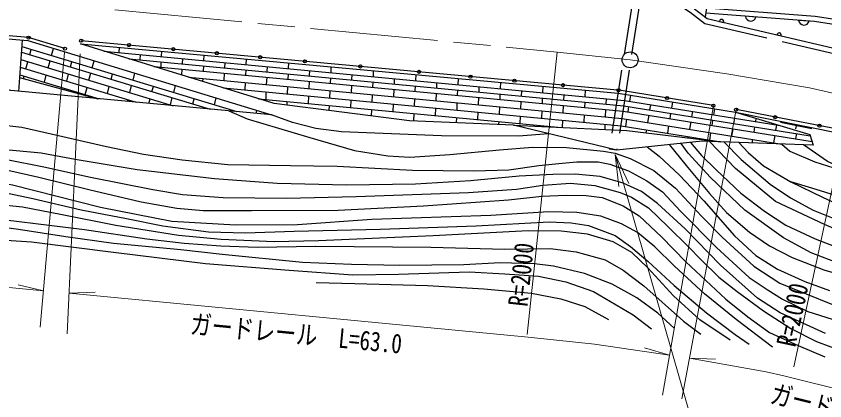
# Model space of a CAD drawing. Units: millimetres, scale not verified. Extents: x 40000 to 680000, y 20000 to 380000.
# Drawn here: x 301350 to 377444, y 259348 to 295580 of the extents above; entities that cross this region are included whole.
import ezdxf
from ezdxf.enums import TextEntityAlignment as Align

# ---------------------------------------------------------------- set-up
doc = ezdxf.new("R2010")
doc.units = ezdxf.units.MM
doc.header["$LTSCALE"] = 1000
doc.linetypes.add('CHAIN', pattern=[18.5, 12, -1.5, 3.5, -1.5])
doc.linetypes.add('DASHED', pattern=[7.5, 6, -1.5])
for name, color, linetype, lineweight in [('M-BGD', 7, 'Continuous', 25), ('M-BMK', 2, 'CHAIN', 13), ('M-BMK-SRVR', 3, 'Continuous', 25), ('M-STR-HTXT', 7, 'Continuous', 13)]:
    doc.layers.add(name, color=color, linetype=linetype, lineweight=lineweight)
doc.styles.add('ＭＳ ゴシック', font='')
doc.styles.get('ＭＳ ゴシック').set_extended_font_data('MS Gothic')

# ---------------------------------------------------------------- blocks, each defined once
blk = doc.blocks.new('open_arrow')
at = {"color": 0, "linetype": 'Continuous', "lineweight": -2}
blk.add_lwpolyline([(7.5, 1.25), (0, 0), (7.5, -1.25)], dxfattribs=at)

msp = doc.modelspace()

# ---------------------------------------------------------------- linework, layer by layer
at = {"layer": 'M-BGD', "linetype": 'DASHED'}
for p, q in [((359482, 297905), (357165, 283064)), ((360191, 297905), (357857, 282956)), ((357857, 282956), (357165, 283064))]:
    msp.add_line(p, q, dxfattribs=at)
at = {"layer": 'M-BGD'}
for p, q in [((370958, 295492), (369970, 295567)), ((367531, 295086), (367922, 294994)), ((375965, 295113), (374977, 295187)), ((372935, 293818), (373326, 293727)), ((301917, 293318), (301573, 288495)), ((301873, 292710), (322109, 286594)), ((302637, 291957), (302767, 292440)), ((304682, 291861), (304864, 292537)), ((311042, 292158), (311064, 292641)), ((315030, 291779), (315052, 292276)), ((301786, 291483), (316130, 287148)), ((301837, 292199), (319618, 286825)), ((313014, 291469), (313036, 291969)), ((317001, 291090), (317023, 291590)), ((319017, 291400), (319039, 291910)), ((323004, 291022), (323027, 291544)), ((301735, 290767), (312642, 287471)), ((302273, 290604), (302455, 291281)), ((304370, 290702), (304552, 291378)), ((306467, 290799), (306597, 291282)), ((308513, 290703), (308692, 291371)), ((314985, 290779), (315007, 291279)), ((318972, 290400), (318994, 290900)), ((320988, 290711), (321010, 291211)), ((324975, 290332), (324997, 290832)), ((326991, 290643), (327015, 291179)), ((330978, 290264), (331002, 290813)), ((301684, 290051), (309154, 287794)), ((302033, 289716), (302090, 289928)), ((304006, 289349), (304188, 290026)), ((306103, 289447), (306285, 290123)), ((308201, 289544), (308383, 290220)), ((310298, 289642), (310428, 290125)), ((312344, 289546), (312521, 290205)), ((316953, 290024), (316978, 290590)), ((320934, 289511), (320965, 290211)), ((322959, 290021), (322981, 290521)), ((326946, 289642), (326968, 290142)), ((328962, 289953), (328984, 290453)), ((332949, 289574), (332971, 290074)), ((334965, 289885), (334990, 290447)), ((338952, 289506), (338978, 290082)), ((301667, 289816), (309036, 287804)), ((318928, 289413), (318941, 289700)), ((322896, 288621), (322928, 289321)), ((324921, 289132), (324953, 289832)), ((328908, 288753), (328940, 289453)), ((330933, 289263), (330955, 289763)), ((334920, 288884), (334943, 289385)), ((336936, 289195), (336958, 289695)), ((340923, 288816), (340945, 289316)), ((342939, 289127), (342965, 289716)), ((346926, 288748), (346953, 289350)), ((305892, 288663), (305921, 288771)), ((307837, 288192), (308019, 288868)), ((309934, 288289), (310116, 288965)), ((312031, 288386), (312214, 289063)), ((314129, 288484), (314259, 288967)), ((316174, 288388), (316350, 289039)), ((320903, 288803), (320903, 288810)), ((324859, 287731), (324890, 288431)), ((326884, 288242), (326915, 288942)), ((330871, 287863), (330902, 288563)), ((332895, 288374), (332927, 289074)), ((336882, 287995), (336914, 288695)), ((338907, 288505), (338930, 289006)), ((342894, 288127), (342917, 288627)), ((344910, 288437), (344933, 288937)), ((348897, 288058), (348920, 288558)), ((350913, 288369), (350941, 288985)), ((354900, 287990), (354928, 288619)), ((311806, 287548), (311849, 287710)), ((313827, 287361), (313947, 287808)), ((315862, 287229), (316044, 287905)), ((317960, 287326), (318090, 287809)), ((320005, 287230), (320178, 287873)), ((324155, 287798), (352681, 285087)), ((328846, 287352), (328877, 288052)), ((332833, 286973), (332864, 287674)), ((334858, 287484), (334889, 288184)), ((338845, 287105), (338876, 287805)), ((340870, 287616), (340901, 288316)), ((344857, 287237), (344888, 287937)), ((346881, 287748), (346904, 288248)), ((350868, 287369), (350891, 287869)), ((352884, 287679), (352907, 288179)), ((356871, 287300), (356894, 287800)), ((359094, 287558), (359189, 288144)), ((326837, 287190), (326852, 287542)), ((330818, 286683), (330839, 287163)), ((336820, 286594), (336851, 287295)), ((340807, 286215), (340838, 286916)), ((342832, 286726), (342863, 287426)), ((346819, 286347), (346850, 287047)), ((348844, 286858), (348875, 287558)), ((352831, 286479), (352862, 287179)), ((354856, 286990), (354878, 287490)), ((358936, 286570), (359015, 287064)), ((360990, 286745), (361069, 287239)), ((363043, 286920), (363137, 287506)), ((321910, 286613), (321920, 286651)), ((323931, 286426), (324007, 286707)), ((334799, 286176), (334826, 286784)), ((338782, 285703), (338813, 286405)), ((344794, 285836), (344825, 286537)), ((348781, 285458), (348812, 286158)), ((350806, 285968), (350837, 286668)), ((354793, 285589), (354824, 286289)), ((356818, 286100), (356849, 286800)), ((360799, 285560), (360910, 286252)), ((362885, 285933), (362964, 286426)), ((364938, 286108), (365018, 286601)), ((366992, 286283), (367086, 286867)), ((342778, 285532), (342801, 286026)), ((346775, 285361), (346788, 285647)), ((352768, 285083), (352799, 285779)), ((356764, 284893), (356787, 285400)), ((358714, 285188), (358825, 285879)), ((364748, 284923), (364859, 285614)), ((366834, 285295), (366913, 285789)), ((368887, 285470), (368967, 285964)), ((370941, 285645), (370991, 285958)), ((376209, 284962), (373269, 285559)), ((350771, 285178), (350775, 285268)), ((360641, 284578), (360688, 284869)), ((362663, 284550), (362774, 285242)), ((366612, 283913), (366723, 284604)), ((368697, 284285), (368808, 284976)), ((370782, 284658), (370862, 285151)), ((372836, 284833), (372915, 285326)), ((374739, 285260), (374680, 284966)), ((364617, 284105), (364637, 284232)), ((370618, 283631), (370671, 283967)), ((372646, 283648), (372757, 284339)), ((374731, 284020), (374811, 284514))]:
    msp.add_line(p, q, dxfattribs=at)
for points in [[(360774, 298415), (363471, 297405), (365058, 296370), (366360, 295360)], [(360710, 297905), (363244, 296956), (364768, 295962), (366140, 294898)], [(305943, 292520), (302512, 293555), (291134, 294528), (283858, 295677), (281772, 296284)], [(467106, 271386), (454882, 274312), (415803, 285301), (399068, 290942), (387775, 293824), (376542, 295550), (366323, 296346), (366172, 295506)], [(466973, 270904), (454756, 273828), (415655, 284823), (398926, 290462), (387672, 293334), (376461, 295075), (366234, 295850)], [(366360, 295360), (406702, 285899), (459180, 271575), (469897, 269169)], [(366959, 287155), (358265, 288577), (307470, 293269)], [(309603, 292295), (358588, 287639), (373237, 285274)], [(311950, 291570), (358524, 287143), (376077, 284309)], [(314297, 290845), (358461, 286647), (376240, 283776)], [(317583, 289829), (358372, 285952), (373399, 283526)], [(320869, 288814), (358283, 285258), (367669, 283742)], [(321361, 286664), (323094, 285897), (328984, 284167), (333202, 282926), (336333, 282432), (338380, 282300), (342147, 282536), (346845, 282995), (349936, 283247), (353133, 283217), (356623, 282872), (357719, 282674), (359120, 282161), (361369, 281047), (363391, 279373), (365845, 276753), (367781, 274763), (370773, 272020), (373226, 270428), (378175, 268428)], [(351429, 284510), (348628, 284288), (341360, 284297), (331948, 284674), (329544, 285009), (327341, 285552), (325368, 286293)], [(369051, 286549), (382243, 283872), (395993, 280339)], [(398068, 280132), (379303, 284805), (369095, 286780)], [(299612, 285390), (301883, 285138), (304647, 284490), (309846, 283314), (313343, 282596), (316980, 282062), (321267, 281597), (327152, 281529), (331544, 281440), (338630, 281090), (344427, 281007), (347694, 281094), (350528, 281522), (352726, 281743), (354104, 281868), (356113, 281868), (357203, 281641), (358985, 281025), (360680, 280085), (362154, 279022), (363864, 277217), (367258, 273789), (370339, 270970), (372015, 269825), (373453, 268917), (375838, 267767), (378718, 266864)], [(348152, 285302), (358800, 284797), (367669, 283742)], [(360719, 283259), (361853, 282388), (363776, 280596), (366053, 278190), (368934, 274891), (370961, 273048), (372988, 271752), (375578, 270598), (377890, 269731)], [(362795, 283479), (364410, 281516), (366578, 278889), (368188, 277076), (370342, 275229), (372253, 273945), (374370, 272841), (377337, 271690), (380311, 270850)], [(378956, 272236), (376154, 273300), (373540, 274694), (369922, 277321), (366680, 280392), (364591, 282681), (363920, 283598)], [(364794, 283690), (365852, 282468), (367205, 281106), (369539, 278897), (371782, 277210), (373778, 275908), (376548, 274606), (379853, 273322)], [(444109, 250714), (438113, 253260), (433707, 255946), (429637, 259998), (426163, 263610), (422857, 266531), (420762, 268005), (418094, 268868), (414677, 269605), (405841, 270771), (396564, 271825), (387299, 273035), (381683, 274121), (377402, 275966), (372814, 278135), (369046, 281227), (366587, 283783)], [(367936, 283732), (369571, 282077), (372289, 279745), (374227, 278467), (376339, 277305), (379812, 275914)], [(369337, 283679), (370230, 282749), (371688, 281470), (374253, 279983), (377234, 278523), (380572, 276949)], [(373399, 283526), (374158, 282850), (376515, 281854), (380683, 280536)], [(391161, 279831), (387247, 279369), (384475, 279509), (380683, 280536), (377685, 281899), (375431, 283449)], [(377504, 265693), (373244, 267625), (371104, 269019), (367622, 272124), (364308, 275547), (361693, 277949), (360187, 279060), (358483, 279850), (356311, 280474), (353967, 280711), (351863, 280657), (348692, 280501), (344089, 280058), (338927, 279761), (332439, 279655), (325925, 279829), (320018, 280263), (312733, 281119), (306904, 282069), (303687, 282680), (299992, 283018)], [(300470, 282095), (303940, 281387), (308356, 280407), (314196, 279239), (317010, 278797), (320818, 278488), (326789, 278432), (333336, 278594), (343923, 278967), (348430, 279282), (350914, 279662), (353513, 279859), (355790, 279639), (358194, 278981), (359258, 278528), (360844, 277526), (362709, 275752), (364623, 273847), (365772, 272665), (367477, 271003), (369197, 269640), (371675, 267830), (374244, 266154), (376673, 264933), (380703, 263443)], [(300571, 281075), (303482, 280413), (308175, 279262), (313110, 278088), (316480, 277506), (318953, 277269), (323489, 277268), (331649, 277307), (339690, 277729), (347692, 278273), (350803, 278617), (353114, 278712), (354974, 278685), (356507, 278493), (358471, 277719), (359963, 276774), (362062, 274784), (364378, 272450), (368126, 268917), (370199, 267259), (372251, 265785), (374948, 264556), (377442, 263506)], [(372519, 264407), (369112, 266994), (366136, 269417), (363291, 272038), (361448, 273857), (359818, 275203), (358312, 276010), (356363, 276744), (354108, 277084), (351462, 277142), (346000, 276815), (334807, 276417), (327825, 275938), (322003, 275882), (316003, 276242), (309273, 277568), (301020, 279648), (297864, 280235), (295491, 280102), (292751, 279548), (289939, 278569), (282871, 276120)], [(408388, 275118), (404289, 275224), (399482, 275451), (394639, 275880), (389167, 276273), (386741, 276618), (383409, 277216), (379776, 278290), (376217, 279388), (374253, 279983)], [(299639, 279112), (302919, 278391), (307462, 277339), (311744, 276507), (315145, 275843), (319447, 275258), (322939, 275187), (327496, 275336), (335592, 275506), (344639, 275847), (351490, 276220), (353563, 276123), (355199, 275868), (357726, 274909), (359164, 273882), (360810, 272468), (363266, 270214), (366296, 267648), (368998, 265585), (370338, 264689)], [(368524, 265052), (365687, 266986), (363216, 269248), (360777, 271866), (359275, 273323), (357520, 274335), (355106, 275047), (352642, 275335), (349527, 275360), (340584, 274878), (329794, 274429), (325624, 274338), (320652, 274553), (316640, 274927), (310721, 275875), (305529, 276892), (301960, 277580), (299495, 277834), (295701, 277670), (292765, 277148), (288746, 276000), (286185, 275061)], [(288434, 274879), (290134, 275645), (292376, 276120), (293877, 276368), (297309, 276478), (300331, 276398), (304463, 275899), (307784, 275475), (313631, 274614), (317152, 274209), (320596, 273943), (324028, 273829), (329536, 273913), (340382, 273834), (347326, 273640), (351590, 273712), (354047, 273398), (356767, 272615), (358453, 271661), (360400, 270176), (364158, 266851), (365766, 265629)], [(363281, 266201), (361738, 267599), (359762, 269054), (357426, 270349), (354819, 271340), (351908, 272032), (350129, 272268), (346900, 272350), (343465, 272149), (337448, 272091), (332918, 272185), (328282, 272383), (320735, 273122), (316853, 273567), (310493, 274170), (306018, 274799), (301562, 275483), (299457, 275773), (295787, 275699), (293234, 275279), (291403, 274816)], [(292102, 273877), (294897, 274359), (298004, 274643), (302799, 274317), (310521, 273340), (319174, 272277), (327030, 271660), (333041, 271219), (337329, 271278), (343965, 271497), (347338, 271303), (350494, 271105), (353080, 270549), (355677, 269644), (359405, 267448), (361137, 266143)], [(329588, 270492), (333219, 270402), (340057, 270212), (345348, 269887), (349835, 269502), (352587, 268956), (354869, 268225), (357078, 267006)]]:
    msp.add_lwpolyline(points, dxfattribs=at)
for points in [[(283781, 295397), (290909, 294266), (302447, 293273), (325368, 286293), (300835, 288564), (299076, 289062), (289840, 292059)], [(307393, 292978), (357988, 288338), (369051, 286549), (376043, 284420), (376351, 283415), (365910, 283808), (357857, 282956), (348152, 285302), (338370, 285721), (325621, 287345)]]:
    msp.add_lwpolyline(points, close=True, dxfattribs=at)
at = {"layer": 'M-BGD', "linetype": 'DASHED'}
msp.add_lwpolyline([(366140, 294898), (406579, 285415), (459060, 271089), (469784, 268682)], dxfattribs=at)
at = {"layer": 'M-BGD'}
for centre in [(302512, 293555), (307470, 293269), (311968, 292854), (305943, 292520), (316134, 292469), (320235, 292090), (324310, 291714), (328522, 291324), (333739, 290843), (339252, 290333), (344095, 289886), (348240, 289503), (352806, 289082), (358029, 288599), (362612, 287866), (366957, 287144), (369095, 286780), (372773, 286069), (376936, 285263)]:
    msp.add_circle(centre, 150, dxfattribs=at)
for centre, radius, start, end in [((367734, 295071), 203, 337.83977, 175.76316), ((370471, 295627), 505, 186.83602, 344.49421), ((375479, 295248), 505, 186.83602, 344.49421), ((373137, 293803), 203, 337.83977, 175.76316)]:
    msp.add_arc(centre, radius, start, end, dxfattribs=at)
at = {"layer": 'M-BMK'}
msp.add_lwpolyline([(252398, 316708), (256708, 314983), (259295, 313686), (262744, 311673), (271014, 305824), (276372, 302513), (280337, 300583), (283534, 299421), (287858, 298465), (292223, 297948), (352246, 292204), (359119, 291468), (368209, 290143), (375995, 288830), (379974, 287926), (457244, 268671)], dxfattribs=at)
at = {"layer": 'M-BMK-SRVR'}
msp.add_circle((359119, 291468), 750, dxfattribs=at)
at = {"layer": 'M-STR-HTXT'}
for p, q in [((352246, 292204), (349422, 265611)), ((303614, 266291), (305900, 292157)), ((307358, 292017), (306154, 265657)), ((379974, 287926), (374518, 262561)), ((362173, 259883), (366957, 287144)), ((363996, 259553), (369095, 286780)), ((303916, 269706), (301528, 270277)), ((306328, 269475), (308781, 269583)), ((362836, 263664), (360478, 264346)), ((364711, 263369), (367164, 263279))]:
    msp.add_line(p, q, dxfattribs=at)
for points in [[(357706, 282553), (369089, 242939), (332976, 242939)], [(274164, 273985), (280610, 272356), (286401, 271408), (289541, 271081), (303916, 269706)], [(306328, 269475), (349523, 265341), (355775, 264672), (362836, 263664)], [(364711, 263369), (371932, 262084), (373600, 261689), (391988, 257107)]]:
    msp.add_lwpolyline(points, dxfattribs=at)

# ---------------------------------------------------------------- block references
at = {"layer": 'M-STR-HTXT', "xscale": 400, "yscale": 400, "rotation": 286}
msp.add_blockref('open_arrow', (357706, 282553), dxfattribs=at)

# ---------------------------------------------------------------- texts
at = {"layer": 'M-STR-HTXT', "style": 'ＭＳ ゴシック', "width": 0.8}
for s, rotation, p in [('R=2000', 83.938, (350317, 271086)), ('R=2000', 77.861, (375823, 267142)), ('ガードレール\u3000L=63.0', 354.534, (327562, 264203)), ('ガードレール', 346.007, (377886, 257215))]:
    msp.add_text(s, height=1833, rotation=rotation, dxfattribs=at).set_placement(p, align=Align.BOTTOM_CENTER)

doc.saveas('drawing.dxf')
